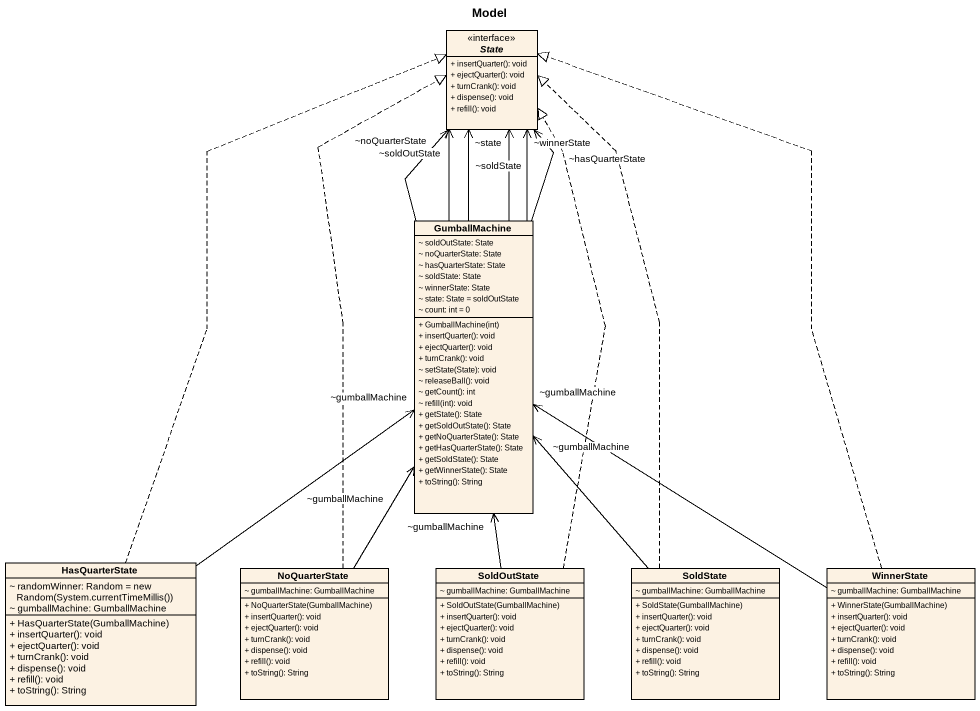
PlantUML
@startuml
title Model
hide circle
hide empty members
skinparam classAttributeIconSize 0
interface "State" as State_ <<interface>> {
  + insertQuarter(): void
  + ejectQuarter(): void
  + turnCrank(): void
  + dispense(): void
  + refill(): void
}
class GumballMachine {
  ~ soldOutState: State
  ~ noQuarterState: State
  ~ hasQuarterState: State
  ~ soldState: State
  ~ winnerState: State
  ~ state: State = soldOutState
  ~ count: int = 0
  + GumballMachine(int)
  + insertQuarter(): void
  + ejectQuarter(): void
  + turnCrank(): void
  ~ setState(State): void
  ~ releaseBall(): void
  ~ getCount(): int
  ~ refill(int): void
  + getState(): State
  + getSoldOutState(): State
  + getNoQuarterState(): State
  + getHasQuarterState(): State
  + getSoldState(): State
  + getWinnerState(): State
  + toString(): String
}
class HasQuarterState {
  {field} ~ randomWinner: Random = new Random(System.currentTimeMillis())
  ~ gumballMachine: GumballMachine
  + HasQuarterState(GumballMachine)
  + insertQuarter(): void
  + ejectQuarter(): void
  + turnCrank(): void
  + dispense(): void
  + refill(): void
  + toString(): String
}
class NoQuarterState {
  ~ gumballMachine: GumballMachine
  + NoQuarterState(GumballMachine)
  + insertQuarter(): void
  + ejectQuarter(): void
  + turnCrank(): void
  + dispense(): void
  + refill(): void
  + toString(): String
}
class SoldOutState {
  ~ gumballMachine: GumballMachine
  + SoldOutState(GumballMachine)
  + insertQuarter(): void
  + ejectQuarter(): void
  + turnCrank(): void
  + dispense(): void
  + refill(): void
  + toString(): String
}
class SoldState {
  ~ gumballMachine: GumballMachine
  + SoldState(GumballMachine)
  + insertQuarter(): void
  + ejectQuarter(): void
  + turnCrank(): void
  + dispense(): void
  + refill(): void
  + toString(): String
}
class WinnerState {
  ~ gumballMachine: GumballMachine
  + WinnerState(GumballMachine)
  + insertQuarter(): void
  + ejectQuarter(): void
  + turnCrank(): void
  + dispense(): void
  + refill(): void
  + toString(): String
}
GumballMachine -up-> "~hasQuarterState" State_
GumballMachine -up-> "~noQuarterState" State_
GumballMachine -up-> "~soldOutState" State_
GumballMachine -up-> "~soldState" State_
GumballMachine -up-> "~state" State_
GumballMachine -up-> "~winnerState" State_
HasQuarterState .up.|> State_
HasQuarterState -up-> "~gumballMachine" GumballMachine
NoQuarterState .up.|> State_
NoQuarterState -up-> "~gumballMachine" GumballMachine
SoldOutState .up.|> State_
SoldOutState -up-> "~gumballMachine" GumballMachine
SoldState .up.|> State_
SoldState -up-> "~gumballMachine" GumballMachine
WinnerState .up.|> State_
WinnerState -up-> "~gumballMachine" GumballMachine
@enduml
